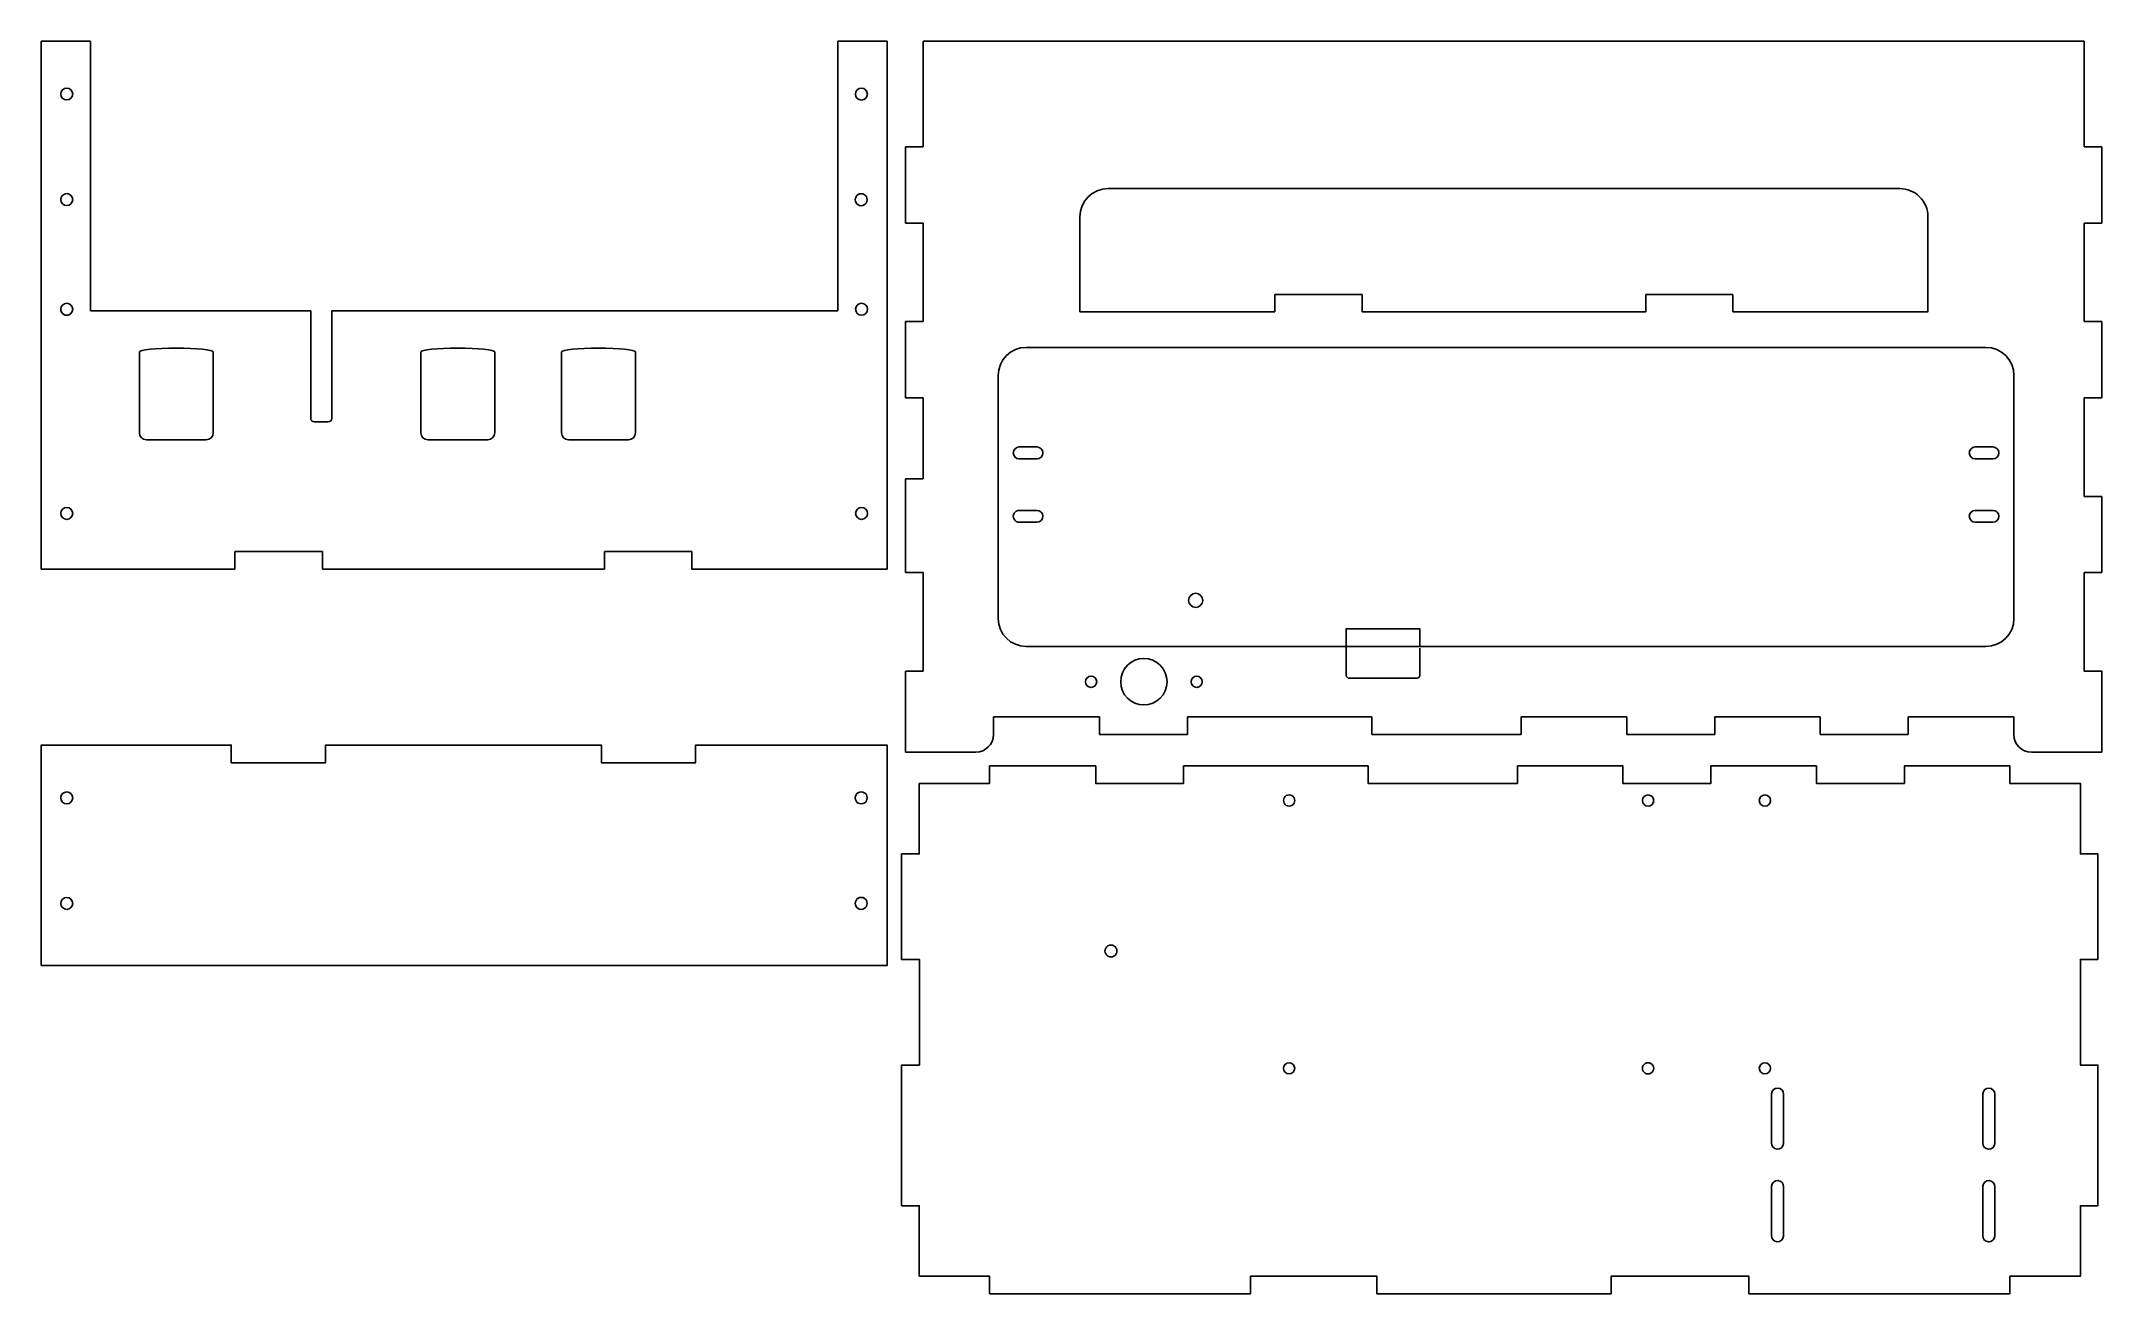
# Model space of a CAD drawing. Header units: millimetres. Extents: x 0 to 586, y 0 to 356.
import ezdxf

# ---------------------------------------------------------------- set-up
doc = ezdxf.new("R2010")
doc.units = ezdxf.units.MM
doc.layers.get('0').update_dxf_attribs({"linetype": 'CONTINUOUS'})

msp = doc.modelspace()

# ---------------------------------------------------------------- linework, layer by layer
at = {"color": 7}
for points in [[(0.132292, 356.048687), (14.13229, 356.048687)], [(0.132292, 206.048984), (0.132292, 356.048687)], [(14.13229, 356.048687), (14.13229, 279.441227)], [(226.521961, 356.020641), (226.521961, 279.441227)], [(226.521961, 356.020641), (240.521859, 356.020641)], [(240.521859, 356.020641), (240.521859, 206.048984)], [(580.752484, 356.048687), (250.752503, 356.048687)], [(250.752503, 356.048687), (250.752503, 326.04864)], [(580.752484, 326.04864), (580.752484, 356.048687)], [(250.752503, 326.04864), (245.752407, 326.04864)], [(245.752407, 326.04864), (245.752407, 304.38207)], [(585.753109, 326.04864), (580.752484, 326.04864)], [(585.753109, 304.38207), (585.753109, 326.04864)], [(245.752407, 304.38207), (250.752503, 304.38207)], [(250.752503, 304.38207), (250.752503, 276.382115)], [(580.752484, 304.38207), (585.753109, 304.38207)], [(580.752484, 276.382115), (580.752484, 304.38207)], [(76.716991, 279.441227), (14.13229, 279.441227)], [(76.716991, 248.881852), (76.716991, 279.441227)], [(226.521961, 279.441227), (82.718006, 279.441227)], [(82.718006, 279.441227), (82.718006, 248.881852)], [(250.752503, 276.382115), (245.752407, 276.382115), (245.752407, 254.715385)], [(585.753109, 276.382115), (580.752484, 276.382115)], [(585.753109, 254.715385), (585.753109, 276.382115)], [(245.752407, 254.715385), (250.752503, 254.715385)], [(250.752503, 254.715385), (250.752503, 231.71542)], [(580.752484, 226.715589), (580.752484, 254.715385)], [(580.752484, 254.715385), (585.753109, 254.715385)], [(81.717881, 247.881727), (77.717116, 247.881727)], [(245.752407, 231.71542), (245.752407, 205.048859)], [(250.752503, 231.71542), (245.752407, 231.71542)], [(585.753109, 226.715589), (580.752484, 226.715589)], [(585.753109, 205.048859), (585.753109, 226.715589)], [(55.192872, 211.048815), (55.192872, 206.048984)], [(80.035396, 211.048815), (55.192872, 211.048815)], [(80.035396, 206.048984), (80.035396, 211.048815)], [(160.19277, 211.048815), (160.19277, 206.048984)], [(185.035293, 211.048815), (160.19277, 211.048815)], [(185.035293, 206.048984), (185.035293, 211.048815)], [(55.192872, 206.048984), (0.132292, 206.048984)], [(160.19277, 206.048984), (80.035396, 206.048984)], [(240.521859, 206.048984), (185.035293, 206.048984)], [(245.752407, 205.048859), (250.752503, 205.048859), (250.752503, 177.049063)], [(580.752484, 177.049063), (580.752484, 205.048859)], [(580.752484, 205.048859), (585.753109, 205.048859)], [(245.752407, 177.049063), (245.752407, 154.049098)], [(250.752503, 177.049063), (245.752407, 177.049063)], [(585.753109, 177.049063), (580.752484, 177.049063)], [(585.753109, 154.049098), (585.753109, 177.049063)], [(270.753416, 159.048929), (270.753416, 164.049025)], [(270.753416, 164.049025), (300.910625, 164.049025)], [(300.910625, 164.049025), (300.910625, 159.048929)], [(325.911104, 164.049025), (378.330355, 164.049025)], [(325.911104, 159.048929), (325.911104, 164.049025)], [(378.330355, 164.049025), (378.330355, 159.048929)], [(420.751002, 159.048929), (420.751002, 164.049025)], [(420.751002, 164.049025), (450.752107, 164.049025)], [(450.752107, 164.049025), (450.752107, 159.048929)], [(475.752586, 159.048929), (475.752586, 164.049025)], [(475.752586, 164.049025), (505.751045, 164.049025)], [(505.751045, 164.049025), (505.751045, 159.048929)], [(530.751525, 159.048929), (530.751525, 164.049025)], [(530.751525, 164.049025), (560.752629, 164.049025)], [(560.752629, 164.049025), (560.752629, 159.048929)], [(300.910625, 159.048929), (325.911104, 159.048929)], [(378.330355, 159.048929), (420.751002, 159.048929)], [(450.752107, 159.048929), (475.752586, 159.048929)], [(505.751045, 159.048929), (530.751525, 159.048929)], [(245.752407, 154.049098), (265.752791, 154.049098)], [(565.750609, 154.049098), (585.753109, 154.049098)]]:
    msp.add_lwpolyline(points, dxfattribs=at)
at = {"color": 5}
for points in [[(9.079273, 341.048624), (9.079273, 341.048624)], [(234.937362, 341.020594)], [(9.079273, 311.048625)], [(234.871923, 311.020594)], [(9.079076, 279.886034)], [(9.079077, 221.885951)], [(9.078989, 141.048621)], [(234.871923, 141.048621)], [(356.396291, 140.296143)], [(458.395972, 140.296032)], [(491.596207, 140.295966)], [(9.078989, 111.048622)], [(234.871923, 111.048622)], [(305.8532, 97.532033)], [(356.396238, 64.19576)], [(458.395893, 64.195874)], [(491.59626, 64.195911)]]:
    msp.add_lwpolyline(points, close=True, dxfattribs=at)
at = {"color": 3}
for points in [[(303.331562, 314.180252), (528.330587, 314.180252)], [(295.330562, 283.713401), (295.330562, 306.180257)], [(536.331587, 306.180257), (536.331587, 283.448051)], [(295.330562, 283.713401), (295.330562, 279.180507)], [(350.731667, 284.080511), (350.731667, 279.180507)], [(350.731667, 284.080511), (375.531063, 284.080511)], [(375.531063, 284.080511), (375.531063, 279.180269)], [(456.131086, 284.080273), (456.131086, 279.180269)], [(456.131086, 284.080273), (480.930482, 284.080273)], [(480.930482, 284.080273), (480.930482, 279.180269)], [(536.331587, 283.448051), (536.331587, 279.180269), (535.379087, 279.180269)], [(295.730083, 279.180507), (295.330562, 279.180507)], [(295.730083, 279.180507), (350.731667, 279.180507)], [(375.531063, 279.180269), (456.131086, 279.180269)], [(480.930482, 279.180269), (536.19665, 279.180269)], [(283.102764, 240.748769), (278.102747, 240.748769)], [(554.796541, 240.748769), (549.796524, 240.748769)], [(278.102747, 237.34877), (283.102764, 237.34877)], [(549.796524, 237.34877), (554.796541, 237.34877)], [(283.102764, 222.74877), (278.102747, 222.74877)], [(554.796541, 222.74877), (549.796524, 222.74877)], [(278.102747, 219.348768), (283.102764, 219.348768)], [(549.796524, 219.348768), (554.796541, 219.348768)], [(370.969647, 176.021686), (370.969647, 184.085392)], [(391.929939, 183.628986), (391.929939, 175.732496)], [(390.683751, 175.065746), (371.969772, 175.021561)]]:
    msp.add_lwpolyline(points, dxfattribs=at)
at = {"color": 5}
for points in [[(28.019634, 267.804058), (28.019634, 244.803829)], [(49.019614, 244.803829), (49.019614, 267.804058)], [(108.019582, 267.804058), (108.019582, 244.803829)], [(129.019561, 244.803829), (129.019561, 267.804058)], [(148.019555, 244.804093), (148.019555, 267.804058)], [(169.01927, 267.804058), (169.01927, 244.804093)], [(550.796544, 269.048769), (282.102745, 269.048769), (280.102759, 269.048769)], [(552.796529, 269.048769), (550.796544, 269.048769)], [(272.102764, 261.048769), (272.102764, 259.048781), (272.102764, 194.048913), (272.102764, 192.048843)], [(560.796524, 192.048768), (560.796524, 194.048913), (560.796524, 259.048781), (560.796524, 261.048769)], [(30.01962, 242.803843), (47.019628, 242.803843)], [(110.019567, 242.803843), (127.019576, 242.803843)], [(167.019285, 242.804108), (150.019541, 242.804108)], [(280.102706, 184.04884), (290.63434, 184.048768), (546.396523, 184.048768), (552.796529, 184.048768)], [(491.921274, 42.986008), (491.921274, 56.808636)], [(495.315878, 56.808636), (495.315878, 42.986008)], [(551.920838, 42.986008), (551.920838, 56.808636)], [(555.315442, 56.808636), (555.315442, 42.986008)], [(491.921274, 30.509052), (491.921274, 16.687218)], [(495.315878, 16.687218), (495.315878, 30.509052)], [(551.920838, 30.509052), (551.920838, 16.687218)], [(555.315442, 16.687218), (555.315442, 30.509052)]]:
    msp.add_lwpolyline(points, dxfattribs=at)
at = {"color": 3}
for points in [[(554.796541, 240.748769)], [(278.102747, 237.34877)], [(554.796541, 222.74877)], [(278.102747, 219.348768)], [(370.968879, 184.085456), (391.930918, 184.085456), (391.930918, 189.085454), (370.968879, 189.085454)]]:
    msp.add_lwpolyline(points, close=True, dxfattribs=at)
at = {"color": 7}
for points in [[(14.132292, 93.441212), (226.522297, 93.441212), (240.522296, 93.441212), (240.522296, 156.048623), (186.122294, 156.048623), (186.122294, 151.048641), (159.322293, 151.048641), (159.322293, 156.048623), (80.932293, 156.048623), (80.932293, 151.048641), (54.132293, 151.048641), (54.132293, 156.048623), (0.132292, 156.048623), (0.132292, 93.441212)], [(419.659675, 150.132042), (449.659642, 150.132042), (449.659642, 145.132036), (474.659592, 145.132036), (474.659592, 150.132042), (504.659559, 150.132042), (504.659559, 145.132036), (529.65951, 145.132036), (529.65951, 150.132042), (559.65945, 150.132042), (559.65945, 145.132036), (579.659411, 145.132036), (579.659411, 125.132081), (584.659427, 125.132081), (584.659427, 95.132138), (579.659411, 95.132138), (579.659411, 65.132171), (584.659427, 65.132171), (584.659427, 25.132242), (579.659411, 25.132242), (579.659411, 5.132282), (559.65945, 5.132282), (559.65945, 0.132292), (485.478617, 0.132292), (485.478617, 5.132282), (446.281759, 5.132282), (446.281759, 0.132292), (379.738468, 0.132292), (379.738468, 5.132282), (343.840779, 5.132282), (343.840779, 0.132292), (269.659946, 0.132292), (269.659946, 5.132282), (249.659972, 5.132282), (249.659972, 25.132242), (244.659979, 25.132242), (244.659979, 65.132171), (249.724189, 65.132171), (249.724189, 95.132138), (244.659979, 95.132138), (244.659979, 125.132081), (249.659972, 125.132081), (249.659972, 145.132036), (269.659946, 145.132036), (269.659946, 150.132042), (299.817393, 150.132042), (299.817393, 145.132036), (324.817343, 145.132036), (324.817343, 150.132042), (377.238499, 150.132042), (377.238499, 145.132036), (419.659675, 145.132036)]]:
    msp.add_lwpolyline(points, close=True, dxfattribs=at)
at = {"color": 5}
for points in [[(7.37908, 342.748818), (6.440088, 342.748818), (5.678886, 341.987615), (5.678886, 341.048624)], [(7.37908, 342.748818), (6.440088, 342.748818), (5.678886, 341.987615), (5.678886, 341.048624)], [(5.678886, 341.048624), (5.678886, 340.109633), (6.440088, 339.34843), (7.37908, 339.34843)], [(5.678886, 341.048624), (5.678886, 340.109633), (6.440088, 339.34843), (7.37908, 339.34843)], [(9.079273, 341.048624), (9.079273, 341.987615), (8.318071, 342.748818), (7.37908, 342.748818)], [(9.079273, 341.048624), (9.079273, 341.987615), (8.318071, 342.748818), (7.37908, 342.748818)], [(7.37908, 339.34843), (8.318071, 339.34843), (9.079273, 340.109633), (9.079273, 341.048624)], [(7.37908, 339.34843), (8.318071, 339.34843), (9.079273, 340.109633), (9.079273, 341.048624)], [(233.237362, 342.719253), (232.299002, 342.719253), (231.538103, 341.958954), (231.537363, 341.020594)], [(231.537363, 341.020594), (231.538103, 340.082234), (232.299002, 339.321935), (233.237362, 339.321935)], [(234.937362, 341.020594), (234.936622, 341.958954), (234.175723, 342.719253), (233.237362, 342.719253)], [(233.237362, 339.321935), (234.175723, 339.321935), (234.936622, 340.082234), (234.937362, 341.020594)], [(7.37908, 312.748819), (6.440088, 312.748819), (5.678886, 311.987616), (5.678886, 311.048625)], [(5.678886, 311.048625), (5.678886, 310.109634), (6.440088, 309.348431), (7.37908, 309.348431)], [(9.079273, 311.048625), (9.079273, 311.987616), (8.318071, 312.748819), (7.37908, 312.748819)], [(7.37908, 309.348431), (8.318071, 309.348431), (9.079273, 310.109634), (9.079273, 311.048625)], [(232.321921, 312.492838), (231.795939, 312.189162), (231.471921, 311.627946), (231.471921, 311.020594)], [(231.471921, 311.020594), (231.471921, 310.413242), (231.795939, 309.852026), (232.321921, 309.54835)], [(234.021922, 312.492838), (233.49594, 312.796514), (232.847903, 312.796514), (232.321921, 312.492838)], [(234.871923, 311.020594), (234.871923, 311.627946), (234.547904, 312.189162), (234.021922, 312.492838)], [(234.021922, 309.54835), (234.547904, 309.852026), (234.871923, 310.413242), (234.871923, 311.020594)], [(232.321921, 309.54835), (232.847903, 309.244674), (233.49594, 309.244674), (234.021922, 309.54835)], [(5.679082, 279.886032), (5.679082, 280.824904), (6.440197, 281.58603), (7.379079, 281.58603)], [(7.37908, 281.58603), (6.440198, 281.58603), (5.679083, 280.824916), (5.679083, 279.886034)], [(7.379079, 281.58603), (8.317962, 281.58603), (9.079077, 280.824904), (9.079077, 279.886032)], [(9.079076, 279.886034), (9.079076, 280.824916), (8.317961, 281.58603), (7.37908, 281.58603)], [(231.575132, 279.886032), (231.575132, 280.824904), (232.336248, 281.58603), (233.27513, 281.58603)], [(233.27513, 281.58603), (234.214012, 281.58603), (234.975126, 280.824904), (234.975126, 279.886032)], [(7.379079, 278.186034), (6.440197, 278.186034), (5.679082, 278.94716), (5.679082, 279.886032)], [(5.679083, 279.886034), (5.679083, 279.278684), (6.003101, 278.717469), (6.529081, 278.413794)], [(6.529081, 278.413794), (7.055062, 278.110119), (7.703097, 278.110119), (8.229078, 278.413794)], [(9.079077, 279.886032), (9.079077, 278.94716), (8.317962, 278.186034), (7.379079, 278.186034)], [(8.229078, 278.413794), (8.755058, 278.717469), (9.079076, 279.278684), (9.079076, 279.886034)], [(233.27513, 278.186034), (232.336248, 278.186034), (231.575132, 278.94716), (231.575132, 279.886032)], [(234.975126, 279.886032), (234.975126, 278.94716), (234.214012, 278.186034), (233.27513, 278.186034)], [(38.519664, 268.810859), (32.720682, 268.810859), (28.019682, 268.360035), (28.019682, 267.803934)], [(49.019648, 267.803934), (49.019648, 268.360035), (44.318645, 268.810859), (38.519664, 268.810859)], [(118.519667, 268.810859), (112.720685, 268.810859), (108.019685, 268.360035), (108.019685, 267.803934)], [(129.019648, 267.803934), (129.019648, 268.360035), (124.318645, 268.810859), (118.519667, 268.810859)], [(148.019433, 267.803942), (148.019433, 268.360043), (152.720434, 268.81084), (158.519418, 268.81084)], [(158.519418, 268.81084), (164.318397, 268.81084), (169.0194, 268.360043), (169.0194, 267.803942)], [(280.102759, 269.048769), (275.684483, 269.048766), (272.102764, 265.467045), (272.102764, 261.048769)], [(560.796524, 261.048769), (560.796524, 265.467045), (557.214805, 269.048766), (552.796529, 269.048769)], [(28.019682, 244.803956), (28.019682, 243.6994), (28.915111, 242.803973), (30.019678, 242.803973)], [(47.01965, 242.803973), (48.124216, 242.803973), (49.019648, 243.6994), (49.019648, 244.803956)], [(108.019685, 244.803956), (108.019685, 243.6994), (108.915111, 242.803973), (110.019678, 242.803973)], [(127.019652, 242.803973), (128.124219, 242.803973), (129.019648, 243.6994), (129.019648, 244.803956)], [(150.01943, 242.803981), (148.914863, 242.803981), (148.019433, 243.69941), (148.019433, 244.803964)], [(169.0194, 244.803964), (169.0194, 243.69941), (168.123968, 242.803981), (167.019401, 242.803981)], [(7.3789, 223.585457), (6.44018, 223.585457), (5.679093, 222.824671), (5.678722, 221.885951)], [(5.679082, 221.886128), (5.679082, 222.825002), (6.440197, 223.586129), (7.379079, 223.586129)], [(9.079077, 221.885951), (9.078707, 222.824671), (8.31762, 223.585457), (7.3789, 223.585457)], [(7.379079, 223.586129), (8.317962, 223.586129), (9.079077, 222.825002), (9.079077, 221.886128)], [(231.578789, 221.886128), (231.578789, 222.825002), (232.339905, 223.586129), (233.278787, 223.586129)], [(233.278787, 223.586129), (234.217671, 223.586129), (234.978785, 222.825002), (234.978785, 221.886128)], [(5.678722, 221.885951), (5.679093, 220.94723), (6.44018, 220.186444), (7.3789, 220.186444)], [(7.379079, 220.186132), (6.440197, 220.186132), (5.679082, 220.947257), (5.679082, 221.886128)], [(7.3789, 220.186444), (8.31762, 220.186444), (9.078707, 220.94723), (9.079077, 221.885951)], [(9.079077, 221.886128), (9.079077, 220.947257), (8.317962, 220.186132), (7.379079, 220.186132)], [(233.278787, 220.186132), (232.339905, 220.186132), (231.578789, 220.947257), (231.578789, 221.886128)], [(234.978785, 221.886128), (234.978785, 220.947257), (234.217671, 220.186132), (233.278787, 220.186132)], [(272.102764, 192.048843), (272.102763, 187.630586), (275.68445, 184.048872), (280.102706, 184.04884)], [(552.796529, 184.048768), (557.214805, 184.048771), (560.796524, 187.630493), (560.796524, 192.048768)], [(7.378989, 142.74795), (6.440367, 142.74795), (5.67936, 141.987243), (5.67899, 141.048621)], [(5.67899, 141.048621), (5.67936, 140.109999), (6.440367, 139.349291), (7.378989, 139.349291)], [(9.078989, 141.048621), (9.078619, 141.987243), (8.317612, 142.74795), (7.378989, 142.74795)], [(7.378989, 139.349291), (8.317612, 139.349291), (9.078619, 140.109999), (9.078989, 141.048621)], [(232.321921, 142.520865), (231.795939, 142.217189), (231.471921, 141.655973), (231.471921, 141.048621)], [(231.471921, 141.048621), (231.471921, 140.441269), (231.795939, 139.880053), (232.321921, 139.576377)], [(234.021922, 142.520865), (233.49594, 142.824541), (232.847903, 142.824541), (232.321921, 142.520865)], [(234.871923, 141.048621), (234.871923, 141.655973), (234.547904, 142.217189), (234.021922, 142.520865)], [(234.021922, 139.576377), (234.547904, 139.880053), (234.871923, 140.441269), (234.871923, 141.048621)], [(353.995832, 141.682049), (353.500695, 141.396182), (353.195679, 140.867877), (353.195679, 140.296143)], [(355.596138, 141.682049), (355.101001, 141.967916), (354.490968, 141.967916), (353.995832, 141.682049)], [(356.396291, 140.296143), (356.396291, 140.867877), (356.091274, 141.396182), (355.596138, 141.682049)], [(456.795984, 141.889929), (455.914711, 141.889929), (455.199357, 141.177299), (455.195995, 140.296032)], [(458.395972, 140.296032), (458.39261, 141.177299), (457.677257, 141.889929), (456.795984, 141.889929)], [(489.996033, 141.890628), (489.114432, 141.890628), (488.398902, 141.177562), (488.39586, 140.295966)], [(491.596207, 140.295966), (491.593165, 141.177562), (490.877635, 141.890628), (489.996033, 141.890628)], [(232.321921, 139.576377), (232.847903, 139.272701), (233.49594, 139.272701), (234.021922, 139.576377)], [(353.195679, 140.296143), (353.195679, 139.724409), (353.500695, 139.196105), (353.995832, 138.910238)], [(353.995832, 138.910238), (354.490968, 138.624371), (355.101001, 138.624371), (355.596138, 138.910238)], [(355.596138, 138.910238), (356.091274, 139.196105), (356.396291, 139.724409), (356.396291, 140.296143)], [(455.195995, 140.296032), (455.199357, 139.414766), (455.914711, 138.702136), (456.795984, 138.702136)], [(456.795984, 138.702136), (457.677257, 138.702136), (458.39261, 139.414766), (458.395972, 140.296032)], [(488.39586, 140.295966), (488.398902, 139.41437), (489.114432, 138.701304), (489.996033, 138.701304)], [(489.996033, 138.701304), (490.877635, 138.701304), (491.593165, 139.41437), (491.596207, 140.295966)], [(7.378989, 112.747952), (6.440367, 112.747952), (5.67936, 111.987244), (5.67899, 111.048622)], [(9.078989, 111.048622), (9.078619, 111.987244), (8.317612, 112.747952), (7.378989, 112.747952)], [(232.321921, 112.520866), (231.795939, 112.21719), (231.471921, 111.655974), (231.471921, 111.048622)], [(234.021922, 112.520866), (233.49594, 112.824542), (232.847903, 112.824542), (232.321921, 112.520866)], [(234.871923, 111.048622), (234.871923, 111.655974), (234.547904, 112.21719), (234.021922, 112.520866)], [(5.67899, 111.048622), (5.67936, 110.11), (6.440367, 109.349293), (7.378989, 109.349293)], [(7.378989, 109.349293), (8.317612, 109.349293), (9.078619, 110.11), (9.078989, 111.048622)], [(231.471921, 111.048622), (231.471921, 110.44127), (231.795939, 109.880054), (232.321921, 109.576378)], [(232.321921, 109.576378), (232.847903, 109.272702), (233.49594, 109.272702), (234.021922, 109.576378)], [(234.021922, 109.576378), (234.547904, 109.880054), (234.871923, 110.44127), (234.871923, 111.048622)], [(303.303199, 99.004277), (302.777217, 98.700601), (302.453198, 98.139385), (302.453198, 97.532033)], [(302.453198, 97.532033), (302.453198, 96.924681), (302.777217, 96.363465), (303.303199, 96.059789)], [(305.0032, 99.004277), (304.477218, 99.307953), (303.829181, 99.307953), (303.303199, 99.004277)], [(303.303199, 96.059789), (303.829181, 95.756113), (304.477218, 95.756113), (305.0032, 96.059789)], [(305.8532, 97.532033), (305.8532, 98.139385), (305.529182, 98.700601), (305.0032, 99.004277)], [(305.0032, 96.059789), (305.529182, 96.363465), (305.8532, 96.924681), (305.8532, 97.532033)], [(354.795932, 65.791659), (353.913827, 65.791659), (353.198059, 65.077862), (353.195626, 64.19576)], [(356.396238, 64.19576), (356.393805, 65.077862), (355.678037, 65.791659), (354.795932, 65.791659)], [(455.99589, 65.581516), (455.500848, 65.295703), (455.19589, 64.767499), (455.19589, 64.195874)], [(457.595892, 65.581516), (457.10085, 65.867329), (456.490933, 65.867329), (455.99589, 65.581516)], [(458.395893, 64.195874), (458.395893, 64.767499), (458.090934, 65.295703), (457.595892, 65.581516)], [(489.996073, 65.792783), (489.113608, 65.792783), (488.397716, 65.078374), (488.395886, 64.195911)], [(491.59626, 64.195911), (491.59443, 65.078374), (490.878538, 65.792783), (489.996073, 65.792783)], [(353.195626, 64.19576), (353.198059, 63.313659), (353.913827, 62.599861), (354.795932, 62.599861)], [(354.795932, 62.599861), (355.678037, 62.599861), (356.393805, 63.313659), (356.396238, 64.19576)], [(455.19589, 64.195874), (455.19589, 63.624248), (455.500848, 63.096045), (455.99589, 62.810232)], [(455.99589, 62.810232), (456.490933, 62.524419), (457.10085, 62.524419), (457.595892, 62.810232)], [(457.595892, 62.810232), (458.090934, 63.096045), (458.395893, 63.624248), (458.395893, 64.195874)], [(488.395886, 64.195911), (488.397716, 63.313448), (489.113608, 62.599038), (489.996073, 62.599038)], [(489.996073, 62.599038), (490.878538, 62.599038), (491.59443, 63.313448), (491.59626, 64.195911)], [(491.920374, 56.985875), (491.969322, 57.923476), (492.769078, 58.643881), (493.706682, 58.594936)], [(493.706682, 58.594936), (494.644286, 58.546014), (495.364694, 57.746258), (495.315746, 56.80863)], [(551.920388, 56.985875), (551.969336, 57.923476), (552.769092, 58.643881), (553.706696, 58.594936)], [(553.706696, 58.594936), (554.6443, 58.546014), (555.364707, 57.746258), (555.315759, 56.80863)], [(491.920374, 56.80863), (491.917199, 56.867685), (491.917199, 56.926846), (491.920374, 56.985875)], [(551.920388, 56.80863), (551.917213, 56.867685), (551.917213, 56.926846), (551.920388, 56.985875)], [(493.529438, 41.199589), (492.591834, 41.248537), (491.871426, 42.048291), (491.920374, 42.985895)], [(495.315746, 42.808677), (495.266798, 41.871046), (494.467042, 41.150641), (493.529438, 41.199589)], [(495.315746, 42.985895), (495.318921, 42.926866), (495.318921, 42.867705), (495.315746, 42.808677)], [(553.529451, 41.199589), (552.591847, 41.248537), (551.87144, 42.048291), (551.920388, 42.985895)], [(555.315759, 42.808677), (555.266811, 41.871046), (554.467055, 41.150641), (553.529451, 41.199589)], [(555.315759, 42.985895), (555.318934, 42.926866), (555.318934, 42.867705), (555.315759, 42.808677)], [(491.920374, 30.685899), (491.917199, 30.626871), (491.917199, 30.56771), (491.920374, 30.508681)], [(493.706682, 32.294989), (492.769078, 32.343911), (491.969322, 31.62353), (491.920374, 30.685899)], [(495.315746, 30.508681), (495.364694, 31.446285), (494.644286, 32.246041), (493.706682, 32.294989)], [(551.920388, 30.685899), (551.917213, 30.626871), (551.917213, 30.56771), (551.920388, 30.508681)], [(553.706696, 32.294989), (552.769092, 32.343911), (551.969336, 31.62353), (551.920388, 30.685899)], [(555.315759, 30.508681), (555.364707, 31.446285), (554.6443, 32.246041), (553.706696, 32.294989)], [(491.920374, 16.685948), (491.871426, 15.748318), (492.591834, 14.948562), (493.529438, 14.89964)], [(493.529438, 14.89964), (494.467042, 14.850692), (495.266798, 15.5711), (495.315746, 16.508704)], [(495.315746, 16.508704), (495.318921, 16.567732), (495.318921, 16.626893), (495.315746, 16.685948)], [(551.920388, 16.685948), (551.87144, 15.748318), (552.591847, 14.948562), (553.529451, 14.89964)], [(553.529451, 14.89964), (554.467055, 14.850692), (555.266811, 15.5711), (555.315759, 16.508704)], [(555.315759, 16.508704), (555.318934, 16.567732), (555.318934, 16.626893), (555.315759, 16.685948)]]:
    msp.add_open_spline(points, degree=3, dxfattribs=at)
at = {"color": 3}
for points in [[(303.330901, 314.180265), (298.912625, 314.180262), (295.330906, 310.59854), (295.330906, 306.180264)], [(533.987773, 311.837126), (532.487477, 313.337418), (530.45264, 314.18027), (528.330905, 314.180265)], [(536.330926, 306.180264), (536.330926, 308.302), (535.488068, 310.336835), (533.987773, 311.837126)], [(278.102747, 240.748769), (277.164387, 240.748028), (276.404088, 239.98713), (276.404088, 239.048769)], [(284.801422, 239.048769), (284.801422, 239.98713), (284.041124, 240.748028), (283.102764, 240.748769)], [(549.796524, 240.748769), (548.858164, 240.748028), (548.097866, 239.98713), (548.097866, 239.048769)], [(556.4952, 239.048769), (556.4952, 239.98713), (555.734901, 240.748028), (554.796541, 240.748769)], [(276.404088, 239.048769), (276.404088, 238.110409), (277.164387, 237.34951), (278.102747, 237.34877)], [(283.102764, 237.34877), (284.041124, 237.34951), (284.801422, 238.110409), (284.801422, 239.048769)], [(548.097866, 239.048769), (548.097866, 238.110409), (548.858164, 237.34951), (549.796524, 237.34877)], [(554.796541, 237.34877), (555.734901, 237.34951), (556.4952, 238.110409), (556.4952, 239.048769)], [(278.102747, 222.74877), (277.495395, 222.74877), (276.934179, 222.424752), (276.630503, 221.89877)], [(284.802764, 221.048769), (284.802764, 221.987654), (284.041648, 222.74877), (283.102764, 222.74877)], [(549.796524, 222.74877), (548.85764, 222.74877), (548.096524, 221.987654), (548.096524, 221.048769)], [(556.496542, 221.048769), (556.496542, 221.987654), (555.735425, 222.74877), (554.796541, 222.74877)], [(276.630503, 221.89877), (276.326827, 221.372788), (276.326827, 220.724751), (276.630503, 220.198769)], [(276.630503, 220.198769), (276.934179, 219.672787), (277.495395, 219.348768), (278.102747, 219.348768)], [(283.102764, 219.348768), (284.041648, 219.348768), (284.802764, 220.109885), (284.802764, 221.048769)], [(548.096524, 221.048769), (548.096524, 220.109885), (548.85764, 219.348768), (549.796524, 219.348768)], [(554.796541, 219.348768), (555.735425, 219.348768), (556.496542, 220.109885), (556.496542, 221.048769)], [(326.233658, 197.172896), (326.233658, 198.277476), (327.129087, 199.172879), (328.23367, 199.172879)], [(328.23367, 199.172879), (329.338252, 199.172879), (330.233655, 198.277476), (330.233655, 197.172896)], [(328.23367, 195.172889), (327.129087, 195.172889), (326.233658, 196.068342), (326.233658, 197.172896)], [(330.233655, 197.172896), (330.233655, 196.068342), (329.338252, 195.172889), (328.23367, 195.172889)], [(306.918439, 174.048934), (306.918439, 177.694014), (309.873359, 180.648928), (313.518444, 180.648928)], [(313.518444, 180.648928), (317.163529, 180.648928), (320.118449, 177.694014), (320.118449, 174.048934)], [(370.968879, 176.02163), (370.968879, 175.469365), (371.416581, 175.021637), (371.968872, 175.021637)], [(390.683804, 175.065683), (391.212309, 174.905446), (391.770686, 175.204009), (391.930918, 175.732515)], [(296.918459, 174.048934), (296.918459, 174.932587), (297.634818, 175.648946), (298.518474, 175.648946)], [(298.518474, 172.448948), (297.634818, 172.448948), (296.918459, 173.165278), (296.918459, 174.048934)], [(298.518474, 175.648946), (299.402129, 175.648946), (300.118462, 174.932587), (300.118462, 174.048934)], [(300.118462, 174.048934), (300.118462, 173.165278), (299.402129, 172.448948), (298.518474, 172.448948)], [(313.518444, 167.448939), (309.873359, 167.448939), (306.918439, 170.40388), (306.918439, 174.048934)], [(320.118449, 174.048934), (320.118449, 170.40388), (317.163529, 167.448939), (313.518444, 167.448939)], [(326.918426, 174.048934), (326.918426, 174.932587), (327.634759, 175.648946), (328.518414, 175.648946)], [(328.518414, 172.448948), (327.634759, 172.448948), (326.918426, 173.165278), (326.918426, 174.048934)], [(328.518414, 175.648946), (329.40207, 175.648946), (330.118429, 174.932587), (330.118429, 174.048934)], [(330.118429, 174.048934), (330.118429, 173.165278), (329.40207, 172.448948), (328.518414, 172.448948)]]:
    msp.add_open_spline(points, degree=3, dxfattribs=at)
at = {"color": 7}
for points in [[(77.717005, 247.881848), (77.164722, 247.881848), (76.717007, 248.329574), (76.717007, 248.881838)], [(82.718009, 248.881838), (82.718009, 248.329574), (82.270297, 247.881848), (81.718011, 247.881848)], [(265.75242, 154.048981), (268.513824, 154.048981), (270.75241, 156.287536), (270.75241, 159.048964)], [(560.751915, 159.048964), (560.751915, 156.287536), (562.990475, 154.048981), (565.751905, 154.048981)]]:
    msp.add_open_spline(points, degree=3, dxfattribs=at)

doc.saveas('drawing.dxf')
